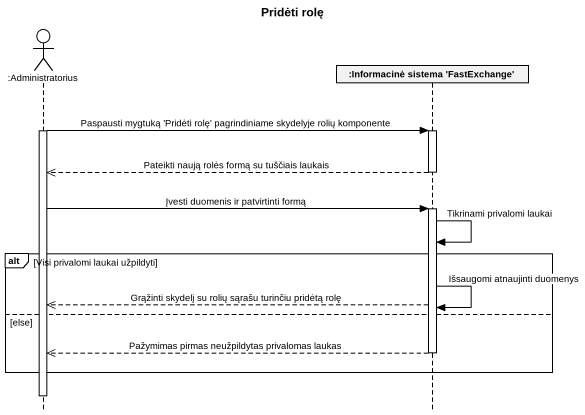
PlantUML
@startuml
title Pridėti rolę
hide footbox
actor ":Administratorius" as Administratorius
participant ":Informacinė sistema 'FastExchange'" as Informacinė_sistema

activate Administratorius
Administratorius -> Informacinė_sistema : Paspausti mygtuką 'Pridėti rolę' pagrindiniame skydelyje rolių komponente
activate Informacinė_sistema
Informacinė_sistema -->> Administratorius : Pateikti naują rolės formą su tuščiais laukais
deactivate Informacinė_sistema
Administratorius -> Informacinė_sistema : Įvesti duomenis ir patvirtinti formą
activate Informacinė_sistema
Informacinė_sistema -> Informacinė_sistema : Tikrinami privalomi laukai
alt Visi privalomi laukai užpildyti
  Informacinė_sistema -->> Administratorius : Grąžinti skydelį su rolių sąrašu turinčiu pridėtą rolę
  Informacinė_sistema -> Informacinė_sistema : Išsaugomi atnaujinti duomenys
else else
  Informacinė_sistema -->> Administratorius : Pažymimas pirmas neužpildytas privalomas laukas
  deactivate Informacinė_sistema
end
deactivate Administratorius
@enduml
